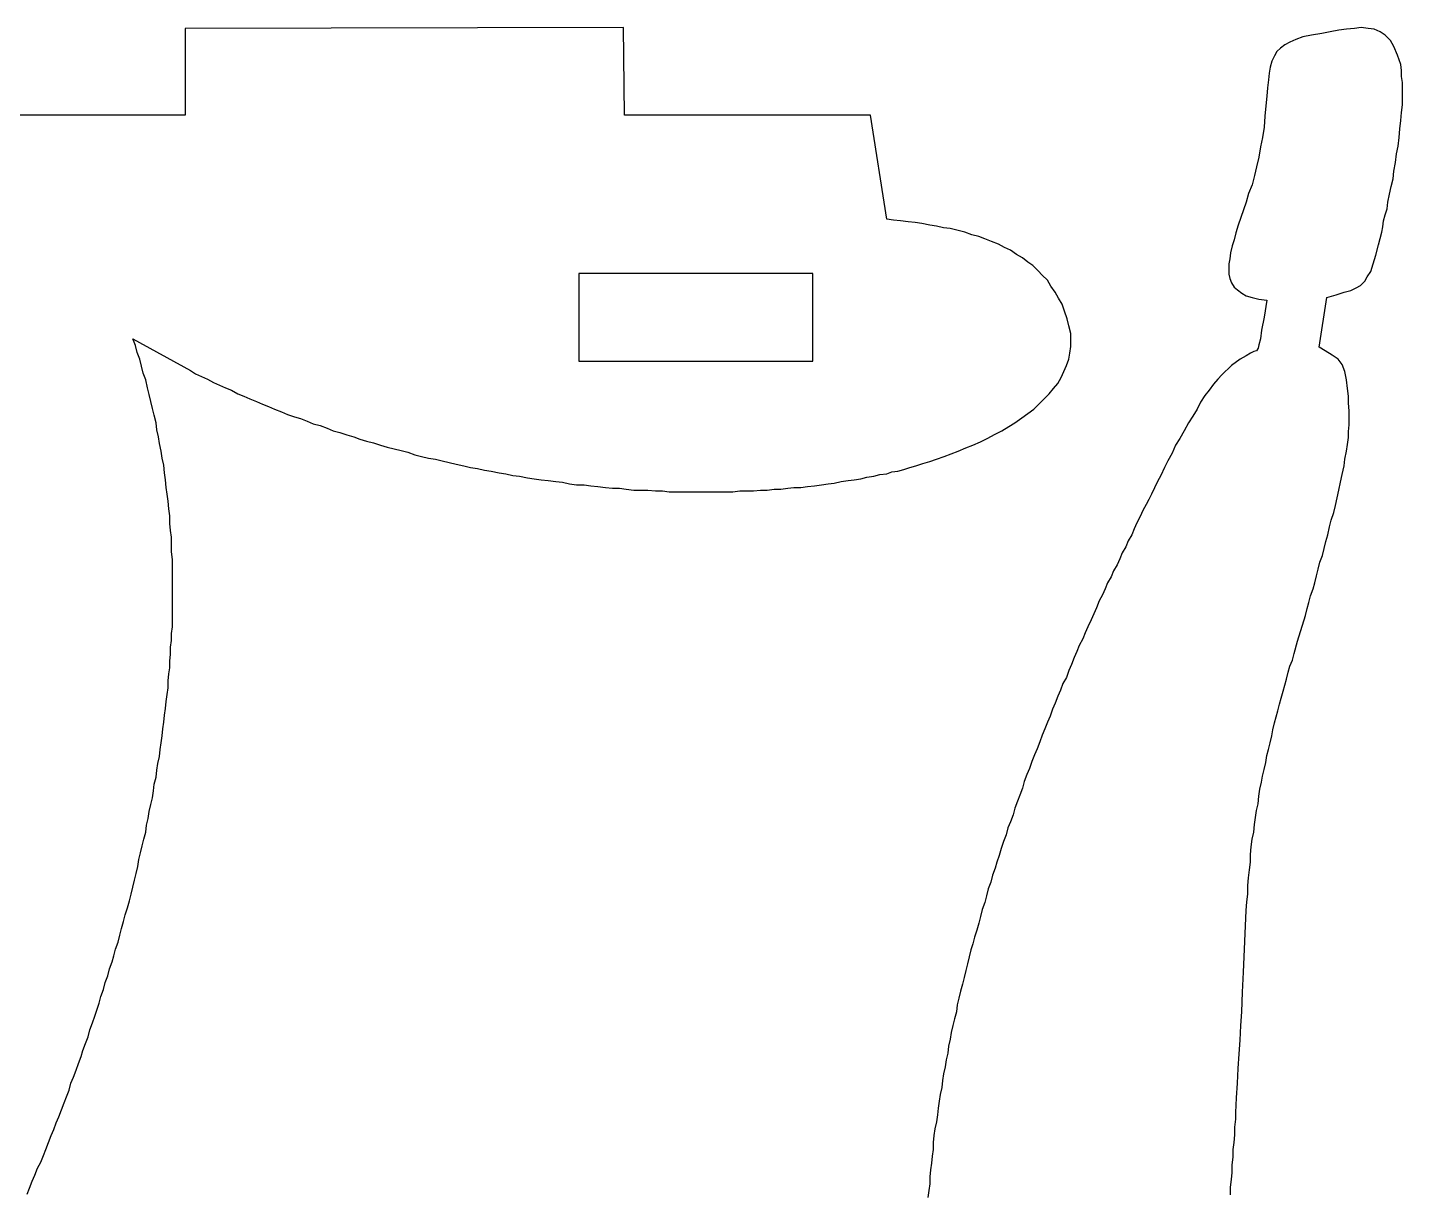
# Model space of a CAD drawing. Extents: x 11 to 591, y 39 to 419.
# Drawn here: x 125.15 to 165.14, y 69.77 to 103.71 of the extents above; entities that cross this region are included whole.
import ezdxf

# ---------------------------------------------------------------- set-up
doc = ezdxf.new("R2010")
doc.units = 0
doc.layers.get('0').update_dxf_attribs({"linetype": 'CONTINUOUS'})

msp = doc.modelspace()

# ---------------------------------------------------------------- linework, layer by layer
at = {"color": 3}
for p, q in [((142.490419, 103.705266), (129.740419, 103.680266)), ((129.740419, 103.680266), (129.740419, 101.155266)), ((142.515419, 101.155266), (142.490419, 103.705266)), ((163.040419, 103.580266), (162.790419, 103.530266)), ((163.290419, 103.630266), (163.040419, 103.580266)), ((163.515419, 103.655266), (163.290419, 103.630266)), ((163.740419, 103.680266), (163.515419, 103.655266)), ((163.940419, 103.705266), (163.740419, 103.680266)), ((164.140419, 103.680266), (163.940419, 103.705266)), ((164.315419, 103.655266), (164.140419, 103.680266)), ((164.490419, 103.580266), (164.315419, 103.655266)), ((164.640419, 103.480266), (164.490419, 103.580266)), ((161.715419, 103.205266), (161.590419, 103.105266)), ((161.865419, 103.280266), (161.715419, 103.205266)), ((162.040419, 103.355266), (161.865419, 103.280266)), ((162.240419, 103.430266), (162.040419, 103.355266)), ((162.490419, 103.480266), (162.240419, 103.430266)), ((162.790419, 103.530266), (162.490419, 103.480266)), ((164.790419, 103.330266), (164.640419, 103.480266)), ((164.890419, 103.155266), (164.790419, 103.330266)), ((161.415419, 102.880266), (161.340419, 102.730266)), ((161.490419, 103.005266), (161.415419, 102.880266)), ((161.590419, 103.105266), (161.490419, 103.005266)), ((164.990419, 102.905266), (164.890419, 103.155266)), ((165.090419, 102.630266), (164.990419, 102.905266)), ((161.265419, 102.380266), (161.240419, 102.180266)), ((161.290419, 102.555266), (161.265419, 102.380266)), ((161.340419, 102.730266), (161.290419, 102.555266)), ((165.115419, 102.455266), (165.090419, 102.630266)), ((165.115419, 102.280266), (165.115419, 102.455266)), ((161.240419, 102.180266), (161.215419, 101.955266)), ((165.140419, 102.105266), (165.115419, 102.280266)), ((165.140419, 101.905266), (165.140419, 102.105266)), ((161.190419, 101.705266), (161.165419, 101.430266)), ((161.215419, 101.955266), (161.190419, 101.705266)), ((165.140419, 101.680266), (165.140419, 101.905266)), ((165.140419, 101.455266), (165.140419, 101.680266)), ((161.165419, 101.430266), (161.140419, 101.130266)), ((165.090419, 101.005266), (165.115419, 101.230266)), ((165.115419, 101.230266), (165.140419, 101.455266)), ((129.740419, 101.155266), (122.565419, 101.155266)), ((129.740419, 101.155266), (129.740419, 101.155266)), ((149.665419, 101.155266), (142.515419, 101.155266)), ((150.140419, 98.130266), (149.665419, 101.155266)), ((161.115419, 100.805266), (161.065419, 100.505266)), ((161.140419, 101.130266), (161.115419, 100.805266)), ((165.065419, 100.755266), (165.090419, 101.005266)), ((161.065419, 100.505266), (161.015419, 100.230266)), ((165.015419, 100.255266), (165.040419, 100.505266)), ((165.040419, 100.505266), (165.065419, 100.755266)), ((161.015419, 100.230266), (160.965419, 99.930266)), ((164.940419, 99.780266), (164.965419, 100.030266)), ((164.965419, 100.030266), (165.015419, 100.255266)), ((160.890419, 99.655266), (160.840419, 99.405266)), ((160.965419, 99.930266), (160.890419, 99.655266)), ((164.890419, 99.530266), (164.940419, 99.780266)), ((160.840419, 99.405266), (160.765419, 99.130266)), ((164.815419, 99.080266), (164.865419, 99.305266)), ((164.865419, 99.305266), (164.890419, 99.530266)), ((160.665419, 98.880266), (160.590419, 98.630266)), ((160.765419, 99.130266), (160.665419, 98.880266)), ((164.715419, 98.630266), (164.765419, 98.855266)), ((164.765419, 98.855266), (164.815419, 99.080266)), ((160.515419, 98.405266), (160.440419, 98.180266)), ((160.590419, 98.630266), (160.515419, 98.405266)), ((164.640419, 98.255266), (164.690419, 98.430266)), ((164.690419, 98.430266), (164.715419, 98.630266)), ((150.340419, 98.105266), (150.140419, 98.130266)), ((150.540419, 98.080266), (150.340419, 98.105266)), ((150.765419, 98.055266), (150.540419, 98.080266)), ((150.965419, 98.030266), (150.765419, 98.055266)), ((151.165419, 98.005266), (150.965419, 98.030266)), ((151.390419, 97.955266), (151.165419, 98.005266)), ((160.440419, 98.180266), (160.365419, 97.955266)), ((164.565419, 97.905266), (164.590419, 98.080266)), ((164.590419, 98.080266), (164.640419, 98.255266)), ((151.590419, 97.930266), (151.390419, 97.955266)), ((151.790419, 97.880266), (151.590419, 97.930266)), ((151.990419, 97.855266), (151.790419, 97.880266)), ((152.215419, 97.805266), (151.990419, 97.855266)), ((152.415419, 97.755266), (152.215419, 97.805266)), ((152.615419, 97.680266), (152.415419, 97.755266)), ((152.815419, 97.630266), (152.615419, 97.680266)), ((152.990419, 97.555266), (152.815419, 97.630266)), ((160.290419, 97.730266), (160.240419, 97.530266)), ((160.365419, 97.955266), (160.290419, 97.730266)), ((164.440419, 97.380266), (164.540419, 97.755266)), ((164.540419, 97.755266), (164.565419, 97.905266)), ((153.190419, 97.480266), (152.990419, 97.555266)), ((153.390419, 97.405266), (153.190419, 97.480266)), ((153.565419, 97.305266), (153.390419, 97.405266)), ((153.740419, 97.230266), (153.565419, 97.305266)), ((153.915419, 97.105266), (153.740419, 97.230266)), ((160.190419, 97.355266), (160.140419, 97.155266)), ((160.240419, 97.530266), (160.190419, 97.355266)), ((164.365419, 97.080266), (164.440419, 97.380266)), ((154.090419, 97.005266), (153.915419, 97.105266)), ((154.240419, 96.880266), (154.090419, 97.005266)), ((154.390419, 96.780266), (154.240419, 96.880266)), ((154.540419, 96.630266), (154.390419, 96.780266)), ((160.115419, 96.980266), (160.090419, 96.830266)), ((160.090419, 96.830266), (160.090419, 96.680266)), ((160.140419, 97.155266), (160.115419, 96.980266)), ((164.215419, 96.605266), (164.290419, 96.830266)), ((164.290419, 96.830266), (164.365419, 97.080266)), ((154.665419, 96.505266), (154.540419, 96.630266)), ((154.815419, 96.355266), (154.665419, 96.505266)), ((160.090419, 96.680266), (160.090419, 96.530266)), ((160.090419, 96.530266), (160.115419, 96.405266)), ((160.115419, 96.405266), (160.165419, 96.280266)), ((164.040419, 96.330266), (164.115419, 96.455266)), ((164.115419, 96.455266), (164.215419, 96.605266)), ((154.915419, 96.180266), (154.815419, 96.355266)), ((155.040419, 96.005266), (154.915419, 96.180266)), ((155.140419, 95.830266), (155.040419, 96.005266)), ((160.165419, 96.280266), (160.240419, 96.155266)), ((160.240419, 96.155266), (160.340419, 96.080266)), ((160.340419, 96.080266), (160.465419, 95.980266)), ((160.465419, 95.980266), (160.590419, 95.905266)), ((163.215419, 95.930266), (163.440419, 96.005266)), ((163.440419, 96.005266), (163.640419, 96.055266)), ((163.640419, 96.055266), (163.790419, 96.130266)), ((163.790419, 96.130266), (163.915419, 96.205266)), ((163.915419, 96.205266), (164.040419, 96.330266)), ((155.240419, 95.655266), (155.140419, 95.830266)), ((155.315419, 95.455266), (155.240419, 95.655266)), ((160.590419, 95.905266), (160.765419, 95.855266)), ((160.765419, 95.855266), (160.965419, 95.805266)), ((160.965419, 95.805266), (161.190419, 95.780266)), ((161.190419, 95.780266), (161.115419, 95.280266)), ((162.715419, 94.405266), (162.940419, 95.855266)), ((162.940419, 95.855266), (163.215419, 95.930266)), ((155.390419, 95.230266), (155.315419, 95.455266)), ((155.440419, 95.030266), (155.390419, 95.230266)), ((161.115419, 95.280266), (161.040419, 94.905266)), ((155.490419, 94.805266), (155.440419, 95.030266)), ((155.490419, 94.605266), (155.490419, 94.805266)), ((161.040419, 94.905266), (161.015419, 94.655266)), ((128.290419, 94.455266), (128.215419, 94.655266)), ((128.215419, 94.655266), (129.890419, 93.730266)), ((128.340419, 94.255266), (128.290419, 94.455266)), ((155.465419, 94.230266), (155.490419, 94.430266)), ((155.490419, 94.430266), (155.490419, 94.605266)), ((160.940419, 94.380266), (160.890419, 94.305266)), ((160.965419, 94.480266), (160.940419, 94.380266)), ((161.015419, 94.655266), (160.965419, 94.480266)), ((162.890419, 94.305266), (162.715419, 94.405266)), ((128.415419, 94.055266), (128.340419, 94.255266)), ((128.465419, 93.855266), (128.415419, 94.055266)), ((155.365419, 93.880266), (155.440419, 94.055266)), ((155.440419, 94.055266), (155.465419, 94.230266)), ((160.415419, 94.055266), (160.165419, 93.880266)), ((160.590419, 94.155266), (160.415419, 94.055266)), ((160.715419, 94.230266), (160.590419, 94.155266)), ((160.815419, 94.280266), (160.715419, 94.230266)), ((160.890419, 94.305266), (160.815419, 94.280266)), ((163.090419, 94.180266), (162.890419, 94.305266)), ((163.265419, 94.055266), (163.090419, 94.180266)), ((163.390419, 93.905266), (163.265419, 94.055266)), ((128.515419, 93.655266), (128.465419, 93.855266)), ((128.590419, 93.455266), (128.515419, 93.655266)), ((129.890419, 93.730266), (130.040419, 93.630266)), ((130.040419, 93.630266), (130.215419, 93.555266)), ((155.215419, 93.530266), (155.290419, 93.705266)), ((155.290419, 93.705266), (155.365419, 93.880266)), ((159.890419, 93.605266), (159.765419, 93.480266)), ((160.165419, 93.880266), (159.890419, 93.605266)), ((163.465419, 93.705266), (163.390419, 93.905266)), ((163.515419, 93.455266), (163.465419, 93.705266)), ((128.640419, 93.230266), (128.590419, 93.455266)), ((128.690419, 93.030266), (128.640419, 93.230266)), ((130.215419, 93.555266), (130.390419, 93.480266)), ((130.390419, 93.480266), (130.565419, 93.380266)), ((130.565419, 93.380266), (130.740419, 93.305266)), ((130.740419, 93.305266), (130.915419, 93.230266)), ((130.915419, 93.230266), (131.090419, 93.155266)), ((154.865419, 93.055266), (154.990419, 93.205266)), ((154.990419, 93.205266), (155.115419, 93.355266)), ((155.115419, 93.355266), (155.215419, 93.530266)), ((159.640419, 93.330266), (159.515419, 93.155266)), ((159.765419, 93.480266), (159.640419, 93.330266)), ((163.540419, 93.205266), (163.515419, 93.455266)), ((163.565419, 92.980266), (163.540419, 93.205266)), ((128.740419, 92.830266), (128.690419, 93.030266)), ((128.790419, 92.630266), (128.740419, 92.830266)), ((131.090419, 93.155266), (131.265419, 93.055266)), ((131.265419, 93.055266), (131.440419, 92.980266)), ((131.440419, 92.980266), (131.615419, 92.905266)), ((131.615419, 92.905266), (131.815419, 92.830266)), ((131.815419, 92.830266), (131.990419, 92.755266)), ((154.565419, 92.755266), (154.715419, 92.905266)), ((154.715419, 92.905266), (154.865419, 93.055266)), ((159.265419, 92.805266), (159.165419, 92.605266)), ((159.390419, 93.005266), (159.265419, 92.805266)), ((159.515419, 93.155266), (159.390419, 93.005266)), ((163.565419, 92.780266), (163.565419, 92.980266)), ((163.590419, 92.555266), (163.565419, 92.780266)), ((128.840419, 92.430266), (128.790419, 92.630266)), ((128.890419, 92.205266), (128.840419, 92.430266)), ((131.990419, 92.755266), (132.165419, 92.680266)), ((132.165419, 92.680266), (132.340419, 92.605266)), ((132.340419, 92.605266), (132.540419, 92.530266)), ((132.540419, 92.530266), (132.715419, 92.455266)), ((132.715419, 92.455266), (132.915419, 92.380266)), ((132.915419, 92.380266), (133.090419, 92.330266)), ((154.065419, 92.355266), (154.240419, 92.480266)), ((154.240419, 92.480266), (154.415419, 92.605266)), ((154.415419, 92.605266), (154.565419, 92.755266)), ((159.040419, 92.405266), (158.915419, 92.205266)), ((159.165419, 92.605266), (159.040419, 92.405266)), ((163.590419, 92.355266), (163.590419, 92.555266)), ((128.915419, 92.005266), (128.890419, 92.205266)), ((128.965419, 91.805266), (128.915419, 92.005266)), ((133.090419, 92.330266), (133.290419, 92.255266)), ((133.290419, 92.255266), (133.465419, 92.180266)), ((133.465419, 92.180266), (133.665419, 92.130266)), ((133.665419, 92.130266), (133.865419, 92.055266)), ((133.865419, 92.055266), (134.040419, 91.980266)), ((134.040419, 91.980266), (134.240419, 91.930266)), ((153.290419, 91.880266), (153.490419, 91.980266)), ((153.490419, 91.980266), (153.690419, 92.105266)), ((153.690419, 92.105266), (153.865419, 92.205266)), ((153.865419, 92.205266), (154.065419, 92.355266)), ((158.790419, 91.980266), (158.665419, 91.755266)), ((158.915419, 92.205266), (158.790419, 91.980266)), ((163.565419, 91.955266), (163.590419, 92.155266)), ((163.590419, 92.155266), (163.590419, 92.355266)), ((128.990419, 91.605266), (128.965419, 91.805266)), ((129.040419, 91.380266), (128.990419, 91.605266)), ((134.240419, 91.930266), (134.440419, 91.855266)), ((134.440419, 91.855266), (134.640419, 91.805266)), ((134.640419, 91.805266), (134.815419, 91.730266)), ((134.815419, 91.730266), (135.015419, 91.680266)), ((135.015419, 91.680266), (135.215419, 91.630266)), ((135.215419, 91.630266), (135.415419, 91.555266)), ((152.640419, 91.555266), (152.865419, 91.655266)), ((152.865419, 91.655266), (153.065419, 91.755266)), ((153.065419, 91.755266), (153.290419, 91.880266)), ((158.665419, 91.755266), (158.540419, 91.555266)), ((163.515419, 91.380266), (163.540419, 91.580266)), ((163.540419, 91.580266), (163.565419, 91.780266)), ((163.565419, 91.780266), (163.565419, 91.955266)), ((129.065419, 91.180266), (129.040419, 91.380266)), ((129.115419, 90.980266), (129.065419, 91.180266)), ((135.415419, 91.555266), (135.615419, 91.505266)), ((135.615419, 91.505266), (135.815419, 91.455266)), ((135.815419, 91.455266), (136.015419, 91.405266)), ((136.015419, 91.405266), (136.215419, 91.355266)), ((136.215419, 91.355266), (136.415419, 91.280266)), ((136.415419, 91.280266), (136.615419, 91.230266)), ((136.615419, 91.230266), (136.815419, 91.180266)), ((136.815419, 91.180266), (137.015419, 91.155266)), ((151.590419, 91.155266), (151.815419, 91.230266)), ((151.815419, 91.230266), (152.015419, 91.305266)), ((152.015419, 91.305266), (152.215419, 91.380266)), ((152.215419, 91.380266), (152.440419, 91.480266)), ((152.440419, 91.480266), (152.640419, 91.555266)), ((158.440419, 91.330266), (158.315419, 91.105266)), ((158.540419, 91.555266), (158.440419, 91.330266)), ((163.465419, 91.155266), (163.515419, 91.380266)), ((129.140419, 90.755266), (129.115419, 90.980266)), ((137.015419, 91.155266), (137.215419, 91.105266)), ((137.215419, 91.105266), (137.415419, 91.055266)), ((137.415419, 91.055266), (137.615419, 91.005266)), ((137.615419, 91.005266), (137.840419, 90.955266)), ((137.840419, 90.955266), (138.040419, 90.905266)), ((138.040419, 90.905266), (138.240419, 90.880266)), ((138.240419, 90.880266), (138.440419, 90.830266)), ((138.440419, 90.830266), (138.640419, 90.805266)), ((138.640419, 90.805266), (138.865419, 90.755266)), ((150.140419, 90.730266), (150.290419, 90.780266)), ((150.290419, 90.780266), (150.465419, 90.805266)), ((150.465419, 90.805266), (150.640419, 90.855266)), ((150.640419, 90.855266), (150.815419, 90.905266)), ((150.815419, 90.905266), (150.990419, 90.955266)), ((150.990419, 90.955266), (151.190419, 91.030266)), ((151.190419, 91.030266), (151.390419, 91.080266)), ((151.390419, 91.080266), (151.590419, 91.155266)), ((158.215419, 90.905266), (158.115419, 90.680266)), ((158.315419, 91.105266), (158.215419, 90.905266)), ((163.390419, 90.705266), (163.440419, 90.955266)), ((163.440419, 90.955266), (163.465419, 91.155266)), ((129.165419, 90.555266), (129.140419, 90.755266)), ((129.190419, 90.330266), (129.165419, 90.555266)), ((138.865419, 90.755266), (139.065419, 90.730266)), ((139.065419, 90.730266), (139.265419, 90.680266)), ((139.265419, 90.680266), (139.465419, 90.655266)), ((139.465419, 90.655266), (139.690419, 90.605266)), ((139.690419, 90.605266), (139.890419, 90.580266)), ((139.890419, 90.580266), (140.090419, 90.555266)), ((140.090419, 90.555266), (140.290419, 90.530266)), ((140.290419, 90.530266), (140.515419, 90.505266)), ((140.515419, 90.505266), (140.715419, 90.480266)), ((140.715419, 90.480266), (140.915419, 90.430266)), ((140.915419, 90.430266), (141.115419, 90.405266)), ((141.115419, 90.405266), (141.340419, 90.405266)), ((141.340419, 90.405266), (141.540419, 90.380266)), ((141.540419, 90.380266), (141.740419, 90.355266)), ((147.840419, 90.355266), (148.040419, 90.380266)), ((148.040419, 90.380266), (148.240419, 90.405266)), ((148.240419, 90.405266), (148.440419, 90.430266)), ((148.440419, 90.430266), (148.615419, 90.455266)), ((148.615419, 90.455266), (148.815419, 90.505266)), ((148.815419, 90.505266), (149.015419, 90.530266)), ((149.015419, 90.530266), (149.190419, 90.555266)), ((149.190419, 90.555266), (149.390419, 90.580266)), ((149.390419, 90.580266), (149.565419, 90.630266)), ((149.565419, 90.630266), (149.765419, 90.655266)), ((149.765419, 90.655266), (149.940419, 90.705266)), ((149.940419, 90.705266), (150.140419, 90.730266)), ((158.015419, 90.505266), (157.840419, 90.130266)), ((158.115419, 90.680266), (158.015419, 90.505266)), ((163.290419, 90.255266), (163.340419, 90.480266)), ((163.340419, 90.480266), (163.390419, 90.705266)), ((129.215419, 90.130266), (129.190419, 90.330266)), ((129.240419, 89.930266), (129.215419, 90.130266)), ((141.740419, 90.355266), (141.965419, 90.330266)), ((141.965419, 90.330266), (142.165419, 90.305266)), ((142.165419, 90.305266), (142.365419, 90.305266)), ((142.365419, 90.305266), (142.565419, 90.280266)), ((142.565419, 90.280266), (142.790419, 90.255266)), ((142.790419, 90.255266), (142.990419, 90.255266)), ((142.990419, 90.255266), (143.190419, 90.255266)), ((143.190419, 90.255266), (143.415419, 90.230266)), ((143.415419, 90.230266), (143.615419, 90.230266)), ((143.615419, 90.230266), (143.815419, 90.205266)), ((143.815419, 90.205266), (144.015419, 90.205266)), ((144.015419, 90.205266), (144.215419, 90.205266)), ((144.215419, 90.205266), (144.440419, 90.205266)), ((144.440419, 90.205266), (144.640419, 90.205266)), ((144.640419, 90.205266), (144.840419, 90.205266)), ((144.840419, 90.205266), (145.040419, 90.205266)), ((145.040419, 90.205266), (145.240419, 90.205266)), ((145.240419, 90.205266), (145.440419, 90.205266)), ((145.440419, 90.205266), (145.665419, 90.205266)), ((145.665419, 90.205266), (145.865419, 90.230266)), ((145.865419, 90.230266), (146.065419, 90.230266)), ((146.065419, 90.230266), (146.265419, 90.230266)), ((146.265419, 90.230266), (146.465419, 90.255266)), ((146.465419, 90.255266), (146.665419, 90.255266)), ((146.665419, 90.255266), (146.865419, 90.280266)), ((146.865419, 90.280266), (147.065419, 90.280266)), ((147.065419, 90.280266), (147.265419, 90.305266)), ((147.265419, 90.305266), (147.440419, 90.330266)), ((147.440419, 90.330266), (147.640419, 90.330266)), ((147.640419, 90.330266), (147.840419, 90.355266)), ((157.765419, 89.980266), (157.690419, 89.830266)), ((157.840419, 90.130266), (157.765419, 89.980266)), ((163.190419, 89.805266), (163.240419, 90.030266)), ((163.240419, 90.030266), (163.290419, 90.255266)), ((129.265419, 89.705266), (129.240419, 89.930266)), ((129.290419, 89.505266), (129.265419, 89.705266)), ((157.590419, 89.655266), (157.515419, 89.480266)), ((157.690419, 89.830266), (157.590419, 89.655266)), ((163.065419, 89.380266), (163.140419, 89.605266)), ((163.140419, 89.605266), (163.190419, 89.805266)), ((129.290419, 89.280266), (129.290419, 89.505266)), ((129.315419, 89.080266), (129.290419, 89.280266)), ((157.415419, 89.305266), (157.340419, 89.130266)), ((157.515419, 89.480266), (157.415419, 89.305266)), ((162.965419, 88.955266), (163.015419, 89.180266)), ((163.015419, 89.180266), (163.065419, 89.380266)), ((129.340419, 88.880266), (129.315419, 89.080266)), ((129.340419, 88.655266), (129.340419, 88.880266)), ((157.165419, 88.780266), (157.090419, 88.605266)), ((157.265419, 88.955266), (157.165419, 88.780266)), ((157.340419, 89.130266), (157.265419, 88.955266)), ((162.915419, 88.755266), (162.965419, 88.955266)), ((129.340419, 88.455266), (129.340419, 88.655266)), ((129.365419, 88.230266), (129.340419, 88.455266)), ((156.990419, 88.430266), (156.915419, 88.255266)), ((157.090419, 88.605266), (156.990419, 88.430266)), ((162.815419, 88.355266), (162.865419, 88.555266)), ((162.865419, 88.555266), (162.915419, 88.755266)), ((129.365419, 88.055266), (129.365419, 88.230266)), ((129.365419, 87.855266), (129.365419, 88.055266)), ((156.840419, 88.080266), (156.740419, 87.905266)), ((156.915419, 88.255266), (156.840419, 88.080266)), ((162.690419, 87.955266), (162.740419, 88.155266)), ((162.740419, 88.155266), (162.815419, 88.355266)), ((129.365419, 87.655266), (129.365419, 87.855266)), ((129.365419, 87.455266), (129.365419, 87.655266)), ((156.665419, 87.730266), (156.565419, 87.555266)), ((156.740419, 87.905266), (156.665419, 87.730266)), ((162.590419, 87.555266), (162.640419, 87.755266)), ((162.640419, 87.755266), (162.690419, 87.955266)), ((129.365419, 87.255266), (129.365419, 87.455266)), ((129.365419, 87.055266), (129.365419, 87.255266)), ((156.415419, 87.205266), (156.315419, 87.030266)), ((156.490419, 87.380266), (156.415419, 87.205266)), ((156.565419, 87.555266), (156.490419, 87.380266)), ((162.415419, 86.980266), (162.465419, 87.180266)), ((162.465419, 87.180266), (162.540419, 87.380266)), ((162.540419, 87.380266), (162.590419, 87.555266)), ((129.365419, 86.880266), (129.365419, 87.055266)), ((129.365419, 86.680266), (129.365419, 86.880266)), ((156.240419, 86.830266), (156.165419, 86.655266)), ((156.315419, 87.030266), (156.240419, 86.830266)), ((162.315419, 86.605266), (162.365419, 86.805266)), ((162.365419, 86.805266), (162.415419, 86.980266)), ((129.365419, 86.480266), (129.365419, 86.680266)), ((129.365419, 86.280266), (129.365419, 86.480266)), ((156.090419, 86.480266), (155.990419, 86.280266)), ((156.165419, 86.655266), (156.090419, 86.480266)), ((162.090419, 85.855266), (162.315419, 86.605266)), ((129.340419, 86.080266), (129.365419, 86.280266)), ((129.340419, 85.880266), (129.340419, 86.080266)), ((155.915419, 86.105266), (155.840419, 85.930266)), ((155.990419, 86.280266), (155.915419, 86.105266)), ((129.315419, 85.680266), (129.340419, 85.880266)), ((129.315419, 85.480266), (129.315419, 85.680266)), ((155.740419, 85.730266), (155.665419, 85.555266)), ((155.840419, 85.930266), (155.740419, 85.730266)), ((161.990419, 85.505266), (162.090419, 85.855266)), ((129.290419, 85.280266), (129.315419, 85.480266)), ((129.290419, 85.080266), (129.290419, 85.280266)), ((155.515419, 85.180266), (155.440419, 85.005266)), ((155.590419, 85.380266), (155.515419, 85.180266)), ((155.665419, 85.555266), (155.590419, 85.380266)), ((161.865419, 85.130266), (161.940419, 85.305266)), ((161.940419, 85.305266), (161.990419, 85.505266)), ((129.240419, 84.705266), (129.265419, 84.905266)), ((129.265419, 84.905266), (129.290419, 85.080266)), ((155.365419, 84.805266), (155.265419, 84.630266)), ((155.440419, 85.005266), (155.365419, 84.805266)), ((161.765419, 84.755266), (161.815419, 84.955266)), ((161.815419, 84.955266), (161.865419, 85.130266)), ((129.215419, 84.305266), (129.240419, 84.505266)), ((129.240419, 84.505266), (129.240419, 84.705266)), ((155.190419, 84.430266), (155.115419, 84.255266)), ((155.265419, 84.630266), (155.190419, 84.430266)), ((161.615419, 84.205266), (161.665419, 84.405266)), ((161.665419, 84.405266), (161.715419, 84.580266)), ((161.715419, 84.580266), (161.765419, 84.755266)), ((129.165419, 83.905266), (129.190419, 84.105266)), ((129.190419, 84.105266), (129.215419, 84.305266)), ((155.040419, 84.055266), (154.965419, 83.880266)), ((155.115419, 84.255266), (155.040419, 84.055266)), ((161.515419, 83.830266), (161.565419, 84.030266)), ((161.565419, 84.030266), (161.615419, 84.205266)), ((129.115419, 83.505266), (129.140419, 83.705266)), ((129.140419, 83.705266), (129.165419, 83.905266)), ((154.890419, 83.680266), (154.815419, 83.505266)), ((154.965419, 83.880266), (154.890419, 83.680266)), ((161.415419, 83.480266), (161.465419, 83.655266)), ((161.465419, 83.655266), (161.515419, 83.830266)), ((129.065419, 83.105266), (129.090419, 83.305266)), ((129.090419, 83.305266), (129.115419, 83.505266)), ((154.740419, 83.305266), (154.665419, 83.130266)), ((154.815419, 83.505266), (154.740419, 83.305266)), ((161.340419, 83.105266), (161.365419, 83.280266)), ((161.365419, 83.280266), (161.415419, 83.480266)), ((129.015419, 82.705266), (129.040419, 82.905266)), ((129.040419, 82.905266), (129.065419, 83.105266)), ((154.590419, 82.930266), (154.515419, 82.730266)), ((154.665419, 83.130266), (154.590419, 82.930266)), ((161.240419, 82.705266), (161.290419, 82.905266)), ((161.290419, 82.905266), (161.340419, 83.105266)), ((128.940419, 82.305266), (128.990419, 82.505266)), ((128.990419, 82.505266), (129.015419, 82.705266)), ((154.440419, 82.555266), (154.365419, 82.355266)), ((154.515419, 82.730266), (154.440419, 82.555266)), ((161.165419, 82.330266), (161.190419, 82.530266)), ((161.190419, 82.530266), (161.240419, 82.705266)), ((128.890419, 81.905266), (128.915419, 82.105266)), ((128.915419, 82.105266), (128.940419, 82.305266)), ((154.215419, 81.980266), (154.140419, 81.780266)), ((154.290419, 82.155266), (154.215419, 81.980266)), ((154.365419, 82.355266), (154.290419, 82.155266)), ((161.065419, 81.930266), (161.115419, 82.130266)), ((161.115419, 82.130266), (161.165419, 82.330266)), ((128.815419, 81.505266), (128.840419, 81.705266)), ((128.840419, 81.705266), (128.890419, 81.905266)), ((154.090419, 81.580266), (154.015419, 81.380266)), ((154.140419, 81.780266), (154.090419, 81.580266)), ((160.990419, 81.555266), (161.040419, 81.755266)), ((161.040419, 81.755266), (161.065419, 81.930266)), ((128.740419, 81.105266), (128.790419, 81.305266)), ((128.790419, 81.305266), (128.815419, 81.505266)), ((153.940419, 81.205266), (153.865419, 81.005266)), ((154.015419, 81.380266), (153.940419, 81.205266)), ((160.940419, 81.130266), (160.965419, 81.355266)), ((160.965419, 81.355266), (160.990419, 81.555266)), ((128.665419, 80.705266), (128.690419, 80.905266)), ((128.690419, 80.905266), (128.740419, 81.105266)), ((153.815419, 80.805266), (153.740419, 80.605266)), ((153.865419, 81.005266), (153.815419, 80.805266)), ((160.865419, 80.730266), (160.890419, 80.930266)), ((160.890419, 80.930266), (160.940419, 81.130266)), ((128.590419, 80.305266), (128.615419, 80.505266)), ((128.615419, 80.505266), (128.665419, 80.705266)), ((153.665419, 80.430266), (153.615419, 80.230266)), ((153.740419, 80.605266), (153.665419, 80.430266)), ((160.815419, 80.305266), (160.840419, 80.530266)), ((160.840419, 80.530266), (160.865419, 80.730266)), ((128.490419, 79.905266), (128.540419, 80.105266)), ((128.540419, 80.105266), (128.590419, 80.305266)), ((153.540419, 80.030266), (153.465419, 79.830266)), ((153.615419, 80.230266), (153.540419, 80.030266)), ((160.740419, 79.880266), (160.765419, 80.105266)), ((160.765419, 80.105266), (160.815419, 80.305266)), ((128.390419, 79.505266), (128.440419, 79.705266)), ((128.440419, 79.705266), (128.490419, 79.905266)), ((153.415419, 79.630266), (153.340419, 79.430266)), ((153.465419, 79.830266), (153.415419, 79.630266)), ((160.715419, 79.655266), (160.740419, 79.880266)), ((160.715419, 79.430266), (160.715419, 79.655266)), ((128.315419, 79.105266), (128.365419, 79.305266)), ((128.365419, 79.305266), (128.390419, 79.505266)), ((153.290419, 79.255266), (153.215419, 79.055266)), ((153.340419, 79.430266), (153.290419, 79.255266)), ((160.665419, 78.980266), (160.690419, 79.205266)), ((160.690419, 79.205266), (160.715419, 79.430266)), ((128.215419, 78.705266), (128.265419, 78.905266)), ((128.265419, 78.905266), (128.315419, 79.105266)), ((153.165419, 78.855266), (153.090419, 78.655266)), ((153.215419, 79.055266), (153.165419, 78.855266)), ((160.640419, 78.755266), (160.665419, 78.980266)), ((128.115419, 78.305266), (128.165419, 78.505266)), ((128.165419, 78.505266), (128.215419, 78.705266)), ((153.040419, 78.455266), (152.990419, 78.255266)), ((153.090419, 78.655266), (153.040419, 78.455266)), ((160.615419, 78.280266), (160.640419, 78.505266)), ((160.640419, 78.505266), (160.640419, 78.755266)), ((127.990419, 77.905266), (128.065419, 78.105266)), ((128.065419, 78.105266), (128.115419, 78.305266)), ((152.915419, 78.055266), (152.865419, 77.855266)), ((152.990419, 78.255266), (152.915419, 78.055266)), ((160.515419, 76.230266), (160.590419, 78.030266)), ((160.590419, 78.030266), (160.615419, 78.280266)), ((127.890419, 77.505266), (127.940419, 77.705266)), ((127.940419, 77.705266), (127.990419, 77.905266)), ((152.815419, 77.655266), (152.765419, 77.455266)), ((152.865419, 77.855266), (152.815419, 77.655266)), ((127.790419, 77.105266), (127.840419, 77.305266)), ((127.840419, 77.305266), (127.890419, 77.505266)), ((152.690419, 77.255266), (152.640419, 77.055266)), ((152.765419, 77.455266), (152.690419, 77.255266)), ((127.665419, 76.705266), (127.715419, 76.905266)), ((127.715419, 76.905266), (127.790419, 77.105266)), ((152.590419, 76.880266), (152.540419, 76.680266)), ((152.640419, 77.055266), (152.590419, 76.880266)), ((127.540419, 76.330266), (127.615419, 76.530266)), ((127.615419, 76.530266), (127.665419, 76.705266)), ((152.490419, 76.480266), (152.440419, 76.280266)), ((152.540419, 76.680266), (152.490419, 76.480266)), ((127.415419, 75.930266), (127.490419, 76.130266)), ((127.490419, 76.130266), (127.540419, 76.330266)), ((152.390419, 76.080266), (152.340419, 75.880266)), ((152.440419, 76.280266), (152.390419, 76.080266)), ((160.490419, 75.655266), (160.515419, 76.230266)), ((127.290419, 75.530266), (127.365419, 75.730266)), ((127.365419, 75.730266), (127.415419, 75.930266)), ((152.290419, 75.680266), (152.240419, 75.480266)), ((152.340419, 75.880266), (152.290419, 75.680266)), ((160.465419, 75.080266), (160.490419, 75.655266)), ((127.165419, 75.130266), (127.240419, 75.330266)), ((127.240419, 75.330266), (127.290419, 75.530266)), ((152.190419, 75.280266), (152.165419, 75.080266)), ((152.240419, 75.480266), (152.190419, 75.280266)), ((127.040419, 74.755266), (127.115419, 74.955266)), ((127.115419, 74.955266), (127.165419, 75.130266)), ((152.115419, 74.880266), (152.065419, 74.680266)), ((152.165419, 75.080266), (152.115419, 74.880266)), ((160.440419, 74.680266), (160.465419, 75.080266)), ((126.915419, 74.355266), (126.965419, 74.555266)), ((126.965419, 74.555266), (127.040419, 74.755266)), ((152.015419, 74.480266), (151.990419, 74.280266)), ((152.065419, 74.680266), (152.015419, 74.480266)), ((160.415419, 74.255266), (160.440419, 74.680266)), ((126.765419, 73.955266), (126.840419, 74.155266)), ((126.840419, 74.155266), (126.915419, 74.355266)), ((151.940419, 74.080266), (151.915419, 73.880266)), ((151.990419, 74.280266), (151.940419, 74.080266)), ((160.390419, 73.855266), (160.415419, 74.255266)), ((126.565419, 73.380266), (126.640419, 73.580266)), ((126.640419, 73.580266), (126.715419, 73.780266)), ((126.715419, 73.780266), (126.765419, 73.955266)), ((151.865419, 73.680266), (151.840419, 73.480266)), ((151.915419, 73.880266), (151.865419, 73.680266)), ((160.365419, 73.430266), (160.390419, 73.855266)), ((126.415419, 73.005266), (126.490419, 73.180266)), ((126.490419, 73.180266), (126.565419, 73.380266)), ((151.790419, 73.280266), (151.765419, 73.080266)), ((151.840419, 73.480266), (151.790419, 73.280266)), ((160.340419, 73.005266), (160.365419, 73.430266)), ((126.290419, 72.605266), (126.365419, 72.805266)), ((126.365419, 72.805266), (126.415419, 73.005266)), ((151.740419, 72.880266), (151.690419, 72.680266)), ((151.765419, 73.080266), (151.740419, 72.880266)), ((160.315419, 72.580266), (160.340419, 73.005266)), ((126.140419, 72.230266), (126.215419, 72.430266)), ((126.215419, 72.430266), (126.290419, 72.605266)), ((151.665419, 72.480266), (151.640419, 72.280266)), ((151.690419, 72.680266), (151.665419, 72.480266)), ((160.290419, 72.155266), (160.315419, 72.580266)), ((125.990419, 71.855266), (126.065419, 72.030266)), ((126.065419, 72.030266), (126.140419, 72.230266)), ((151.615419, 72.080266), (151.590419, 71.880266)), ((151.640419, 72.280266), (151.615419, 72.080266)), ((160.290419, 71.955266), (160.290419, 72.155266)), ((125.840419, 71.480266), (125.915419, 71.655266)), ((125.915419, 71.655266), (125.990419, 71.855266)), ((151.540419, 71.680266), (151.515419, 71.480266)), ((151.590419, 71.880266), (151.540419, 71.680266)), ((160.265419, 71.730266), (160.290419, 71.955266)), ((160.265419, 71.505266), (160.265419, 71.730266)), ((125.690419, 71.080266), (125.765419, 71.280266)), ((125.765419, 71.280266), (125.840419, 71.480266)), ((151.515419, 71.480266), (151.490419, 71.280266)), ((151.490419, 71.280266), (151.490419, 71.080266)), ((160.215419, 71.080266), (160.240419, 71.280266)), ((160.240419, 71.280266), (160.265419, 71.505266)), ((125.540419, 70.705266), (125.615419, 70.905266)), ((125.615419, 70.905266), (125.690419, 71.080266)), ((151.465419, 70.880266), (151.440419, 70.680266)), ((151.490419, 71.080266), (151.465419, 70.880266)), ((160.190419, 70.630266), (160.215419, 70.855266)), ((160.215419, 70.855266), (160.215419, 71.080266)), ((125.365419, 70.330266), (125.440419, 70.530266)), ((125.440419, 70.530266), (125.540419, 70.705266)), ((151.415419, 70.480266), (151.390419, 70.280266)), ((151.440419, 70.680266), (151.415419, 70.480266)), ((160.165419, 70.205266), (160.190419, 70.405266)), ((160.190419, 70.405266), (160.190419, 70.630266)), ((125.215419, 69.955266), (125.290419, 70.155266)), ((125.290419, 70.155266), (125.365419, 70.330266)), ((151.390419, 70.080266), (151.365419, 69.880266)), ((151.390419, 70.280266), (151.390419, 70.080266)), ((160.140419, 69.980266), (160.165419, 70.205266)), ((160.140419, 69.755266), (160.140419, 69.980266)), ((125.140419, 69.780266), (125.215419, 69.955266)), ((151.365419, 69.880266), (151.340419, 69.680266))]:
    msp.add_line(p, q, dxfattribs=at)
at = {"color": 7}
for p, q in [((147.990419, 96.555266), (141.190419, 96.555266)), ((141.190419, 96.555266), (141.190419, 94.005266)), ((147.990419, 94.005266), (147.990419, 96.555266)), ((141.190419, 94.005266), (147.990419, 94.005266))]:
    msp.add_line(p, q, dxfattribs=at)

doc.saveas('drawing.dxf')
